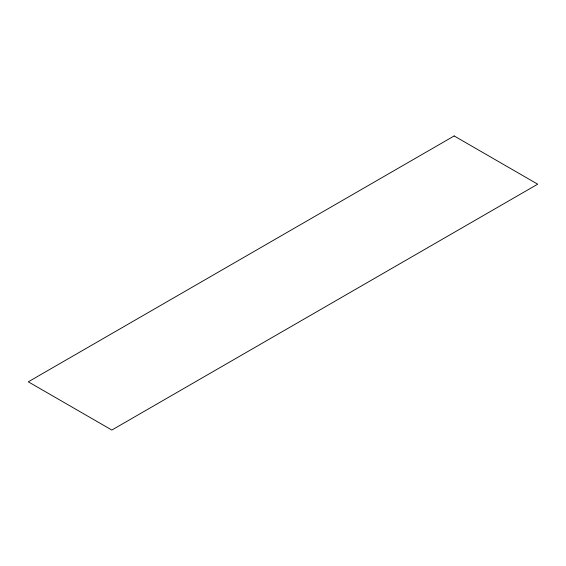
<?xml version="1.0" encoding="UTF-8"?>
<svg xmlns="http://www.w3.org/2000/svg" width="566" height="566" viewBox="0 0 566 566"><rect width="100%" height="100%" fill="white"/><g stroke="black" fill="none" stroke-linecap="round" stroke-linejoin="round"><path stroke-width="0.85" d="M454.158 135.953L28.3 381.817L111.842 430.047L537.7 184.183L454.158 135.953"/></g></svg>
